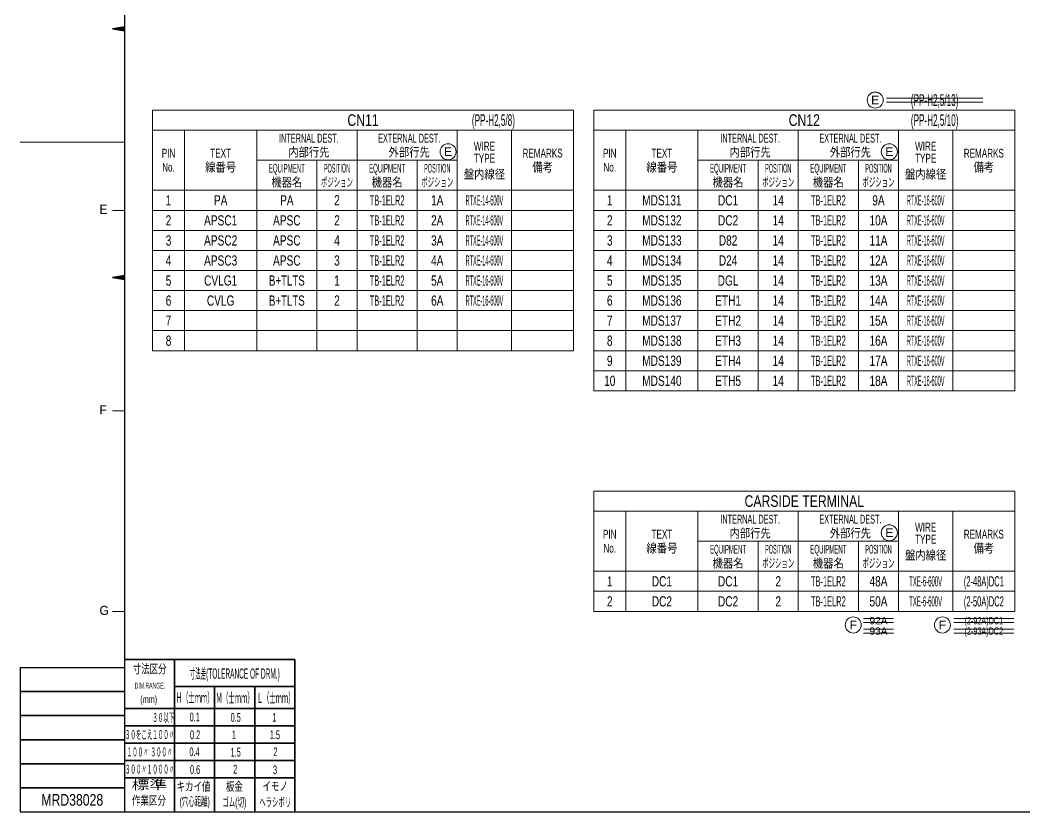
# Model space of a CAD drawing. Header units: millimetres. Extents: x 7 to 587, y 2 to 418.
# Drawn here: x 7 to 257.5, y 10 to 207.4 of the extents above; entities that cross this region are included whole.
import ezdxf
from ezdxf.enums import TextEntityAlignment as Align

# ---------------------------------------------------------------- set-up
doc = ezdxf.new("R2010")
doc.units = ezdxf.units.MM
for name, color, linetype in [('GR1_02', 7, 'Continuous'), ('GR1_04', 7, 'Continuous'), ('GR1_05', 7, 'Continuous'), ('図面枠C7M', 7, 'Continuous')]:
    doc.layers.add(name, color=color, linetype=linetype)
doc.styles.add('HG丸ｺﾞｼｯｸM-PRO', font='')
doc.styles.get('HG丸ｺﾞｼｯｸM-PRO').set_extended_font_data('HG丸ｺﾞｼｯｸM-PRO')

# ---------------------------------------------------------------- blocks, each defined once
blk = doc.blocks.new('BLKF024')
at = {"layer": '図面枠C7M', "color": 3, "linetype": 'Continuous', "lineweight": 35}
for p, q in [((30.067393, 143.236108), (30.09438, 143.263095)), ((30.188706, 143.216), (30.264271, 143.291564)), ((30.310019, 143.195891), (30.434161, 143.320033)), ((30.431331, 143.175782), (30.604052, 143.348503)), ((30.552644, 143.155673), (30.773942, 143.376972)), ((30.673956, 143.135565), (30.943833, 143.405441)), ((30.795269, 143.115456), (31.113723, 143.43391)), ((30.916582, 143.095347), (31.283614, 143.462379)), ((31.037894, 143.075238), (31.453504, 143.490848)), ((31.159207, 143.05513), (31.623395, 143.519317)), ((31.280519, 143.035021), (31.793285, 143.547787)), ((31.401832, 143.014912), (31.963176, 143.576256)), ((31.523145, 142.994803), (32.133066, 143.604725)), ((31.644457, 142.974695), (32.302957, 143.633194)), ((31.76577, 142.954586), (32.472847, 143.661663)), ((31.887082, 142.934477), (32.642738, 143.690132)), ((32.008395, 142.914368), (32.812628, 143.718601)), ((32.129708, 142.894259), (32.982519, 143.747071)), ((32.25102, 142.874151), (33, 143.62313)), ((32.372333, 142.854042), (33, 143.481709)), ((32.493645, 142.833933), (33, 143.340288)), ((32.614958, 142.813824), (33, 143.198866)), ((32.736271, 142.793716), (33, 143.057445)), ((32.857583, 142.773607), (33, 142.916024)), ((32.978896, 142.753498), (33, 142.774602))]:
    blk.add_line(p, q, dxfattribs=at)
blk = doc.blocks.new('BLKF025')
at = {"layer": '図面枠C7M', "color": 3, "linetype": 'Continuous', "lineweight": 35}
for p, q in [((30.795269, 205.115456), (31.113723, 205.43391)), ((30.916582, 205.095347), (31.283614, 205.462379)), ((31.037894, 205.075238), (31.453504, 205.490848)), ((31.159207, 205.05513), (31.623395, 205.519317)), ((31.280519, 205.035021), (31.793285, 205.547787)), ((31.401832, 205.014912), (31.963176, 205.576256)), ((31.523145, 204.994803), (32.133066, 205.604725)), ((31.644457, 204.974695), (32.302957, 205.633194)), ((31.76577, 204.954586), (32.472847, 205.661663)), ((31.887082, 204.934477), (32.642738, 205.690132)), ((32.008395, 204.914368), (32.812628, 205.718601)), ((32.129708, 204.894259), (32.982519, 205.747071)), ((32.25102, 204.874151), (33, 205.62313)), ((32.372333, 204.854042), (33, 205.481709)), ((30.067393, 205.236108), (30.09438, 205.263095)), ((30.188706, 205.216), (30.264271, 205.291564)), ((30.310019, 205.195891), (30.434161, 205.320033)), ((30.431331, 205.175782), (30.604052, 205.348503)), ((30.552644, 205.155673), (30.773942, 205.376972)), ((30.673956, 205.135565), (30.943833, 205.405441)), ((32.493645, 204.833933), (33, 205.340288)), ((32.614958, 204.813824), (33, 205.198866)), ((32.736271, 204.793716), (33, 205.057445)), ((32.857583, 204.773607), (33, 204.916024)), ((32.978896, 204.753498), (33, 204.774602))]:
    blk.add_line(p, q, dxfattribs=at)
blk = doc.blocks.new('BLKF023')
at = {"layer": '図面枠C7M', "color": 2, "linetype": 'Continuous', "lineweight": 25}
for p, q in [((33, 410), (33, 10)), ((7, 46), (7, 10)), ((7, 46), (33, 46)), ((7, 10), (587, 10))]:
    blk.add_line(p, q, dxfattribs=at)
at = {"layer": '図面枠C7M', "color": 3, "linetype": 'Continuous', "lineweight": 35}
for p, q in [((33, 205.75), (30, 205.25)), ((30, 205.25), (33, 204.75)), ((33, 143.75), (30, 143.25)), ((30, 143.25), (33, 142.75)), ((33, 48), (75.5, 48)), ((45.5, 48), (45.5, 10)), ((75.5, 48), (75.5, 10)), ((45.5, 41.3), (75.5, 41.3)), ((55.5, 41.3), (55.5, 10)), ((65.5, 41.3), (65.5, 10)), ((7, 40), (33, 40)), ((33, 35.8), (75.5, 35.8)), ((7, 34), (33, 34)), ((33, 31.48), (75.5, 31.48)), ((7, 28), (33, 28)), ((33, 27.15), (75.5, 27.15)), ((33, 22.82), (75.5, 22.82)), ((7, 22), (33, 22)), ((33, 18.5), (75.5, 18.5)), ((7, 16), (33, 16))]:
    blk.add_line(p, q, dxfattribs=at)
at = {"layer": '図面枠C7M', "color": 4, "linetype": 'Continuous', "lineweight": 13}
for p, q in [((7, 177), (33, 177)), ((30, 160), (33, 160)), ((30, 110), (33, 110)), ((30, 60), (33, 60))]:
    blk.add_line(p, q, dxfattribs=at)
at = {"layer": '図面枠C7M', "color": 3, "linetype": 'Continuous', "lineweight": 35}
for name in ['BLKF025', 'BLKF024']:
    blk.add_blockref(name, (0, 0), dxfattribs=at)
at = {"layer": '図面枠C7M', "color": 4, "linetype": 'Continuous', "lineweight": 13, "style": 'HG丸ｺﾞｼｯｸM-PRO'}
for s, width, p in [('E', 1.001589, (26.79, 158.45)), ('F', 0.998986, (26.79, 108.45)), ('G', 1.003714, (26.79, 58.45))]:
    blk.add_text(s, height=2.25, dxfattribs=dict(at, width=width)).set_placement(p, align=Align.BOTTOM_LEFT)
for s, height, width, p in [('寸法区分', 2.182, 0.692256, (39.31, 43.9)), ('(mm)', 1.818, 0.619256, (39.07, 36.64)), ('標準', 2.182, 1.489301, (39.21, 15)), ('作業区分', 2.182, 0.692256, (39.12, 11.1)), ('(穴心距離)', 2.182, 0.521231, (50.53, 10.86)), ('ゴム(切)', 2.182, 0.521232, (60.43, 10.67)), ('ヘラシボリ', 2.182, 0.521228, (70.61, 10.67))]:
    blk.add_text(s, height=height, dxfattribs=dict(at, width=width)).set_placement(p, align=Align.BOTTOM_CENTER)
for s, height, width, p in [('寸法差(TOLERANCE OF DRM.)', 2.5455, 0.382528, (60.52, 44.5)), ('DIM.RANGE.', 1.455, 0.522543, (39.35, 41.49)), ('Ｈ（士ｍｍ）', 2.545, 0.439786, (50.53, 38.51)), ('Ｍ（士ｍｍ）', 2.545, 0.439786, (60.52, 38.46)), ('Ｌ（士ｍｍ）', 2.545, 0.439786, (70.7, 38.46)), ('３０以下', 2.182, 0.44793, (42.7, 33.52)), ('0.1', 2.182, 0.522424, (50.53, 33.67)), ('0.5', 2.182, 0.522424, (60.76, 33.57)), ('1', 2.18, 0.521199, (70.42, 33.57)), ('３０をこえ１００〃', 2.182, 0.44793, (39.29, 29.27)), ('0.2', 2.182, 0.522424, (50.62, 29.23)), ('1', 2.18, 0.521199, (60.33, 29.23)), ('1.5', 2.182, 0.522424, (70.52, 29.23)), ('１００〃 ３００〃', 2.182, 0.448161, (39.29, 24.93)), ('0.4', 2.182, 0.522424, (50.48, 24.99)), ('1.5', 2.182, 0.522424, (60.76, 24.9)), ('2', 2.18, 0.521199, (70.66, 24.99)), ('３００〃１０００〃', 2.182, 0.44793, (39.29, 20.64)), ('0.6', 2.182, 0.522424, (50.62, 20.56)), ('2', 2.18, 0.521199, (60.62, 20.65)), ('3', 2.18, 0.521199, (70.56, 20.51)), ('キカイ値', 2.182, 0.692256, (50.24, 16.33)), ('板金', 2.182, 0.692256, (60.43, 16.33)), ('イモノ', 2.182, 0.692256, (70.61, 16.42))]:
    blk.add_text(s, height=height, dxfattribs=dict(at, width=width)).set_placement(p, align=Align.MIDDLE_CENTER)
blk = doc.blocks.new('BLKF200')
at = {"layer": 'GR1_02', "color": 4, "linetype": 'Continuous', "lineweight": 13}
for p, q in [((40, 185), (145, 185)), ((40, 185), (40, 125)), ((145, 185), (145, 125)), ((40, 180), (145, 180)), ((48, 180), (48, 125)), ((66, 180), (66, 125)), ((91, 180), (91, 125)), ((116, 180), (116, 125)), ((129.51, 180), (129.51, 125)), ((116, 172.5), (66, 172.5)), ((81, 172.5), (81, 125)), ((106, 172.5), (106, 125)), ((40, 165), (145, 165)), ((40, 160), (145, 160)), ((40, 155), (145, 155)), ((40, 150), (145, 150)), ((40, 145), (145, 145)), ((40, 140), (145, 140)), ((40, 135), (145, 135)), ((40, 130), (145, 130)), ((40, 125), (145, 125))]:
    blk.add_line(p, q, dxfattribs=at)
blk = doc.blocks.new('BLKF191')
at = {"layer": 'GR1_02', "color": 4, "linetype": 'Continuous', "lineweight": 13}
blk.add_blockref('BLKF200', (0, 0), dxfattribs=at)
at = {"layer": 'GR1_02', "color": 3, "linetype": 'Continuous', "lineweight": 35, "style": 'HG丸ｺﾞｼｯｸM-PRO'}
for s, height, width, p in [('CN11', 2.909, 0.783174, (92.5, 182.5)), ('INTERNAL DEST.', 2.1818, 0.522164, (79, 178)), ('EXTERNAL DEST.', 2.1818, 0.522353, (104, 178)), ('内部行先', 2.182, 0.863284, (79, 174.5)), ('外部行先', 2.182, 0.863284, (104, 174.5)), ('WIRE', 2.182, 0.692288, (122.76, 176)), ('REMARKS', 2.182, 0.692634, (137.26, 174.25)), ('PIN', 2.182, 0.692358, (44, 174.25)), ('TEXT', 2.182, 0.694137, (57, 174.25)), ('TYPE', 2.182, 0.69254, (122.76, 173)), ('No.', 2.182, 0.69162, (44, 170.75)), ('線番号', 2.182, 0.863284, (57, 170.75)), ('EQUIPMENT', 2.182, 0.415451, (73.5, 170.5)), ('POSITION', 2.182, 0.375403, (86, 170.5)), ('EQUIPMENT', 2.182, 0.415451, (98.5, 170.5)), ('POSITION', 2.182, 0.375403, (111, 170.5)), ('盤内線径', 2.182, 0.863284, (122.76, 169)), ('備考', 2.182, 0.863284, (137.26, 170.75)), ('機器名', 2.182, 0.863284, (73.5, 167)), ('ポジション', 2.182, 0.521228, (86, 167)), ('機器名', 2.182, 0.863284, (98.5, 167)), ('ポジション', 2.182, 0.521228, (111, 167)), ('1', 2.55, 0.740651, (44, 162.5)), ('2', 2.55, 0.740651, (44, 157.5)), ('3', 2.55, 0.740651, (44, 152.5)), ('4', 2.55, 0.740651, (44, 147.5)), ('5', 2.55, 0.740651, (44, 142.5)), ('6', 2.55, 0.740651, (44, 137.5)), ('7', 2.55, 0.740651, (44, 132.5)), ('8', 2.55, 0.740651, (44, 127.5))]:
    blk.add_text(s, height=height, dxfattribs=dict(at, width=width)).set_placement(p, align=Align.MIDDLE_CENTER)
blk = doc.blocks.new('BLKF201')
at = {"layer": 'GR1_05', "color": 4, "linetype": 'Continuous', "lineweight": 13}
blk.add_circle((113.7, 174.61), 2, dxfattribs=at)
at = {"layer": 'GR1_05', "color": 4, "linetype": 'Continuous', "lineweight": 13, "style": 'HG丸ｺﾞｼｯｸM-PRO', "width": 1.04259}
blk.add_text('E', height=2.18, dxfattribs=at).set_placement((113.7, 174.61), align=Align.MIDDLE_CENTER)
blk = doc.blocks.new('BLKF213')
at = {"layer": 'GR1_02', "color": 4, "linetype": 'Continuous', "lineweight": 13}
for p, q in [((150, 185), (255, 185)), ((150, 185), (150, 115)), ((255, 185), (255, 115)), ((150, 180), (255, 180)), ((158, 180), (158, 115)), ((176, 180), (176, 115)), ((201, 180), (201, 115)), ((226, 180), (226, 115)), ((239.51, 180), (239.51, 115)), ((226, 172.5), (176, 172.5)), ((191, 172.5), (191, 115)), ((216, 172.5), (216, 115)), ((150, 165), (255, 165)), ((150, 160), (255, 160)), ((150, 155), (255, 155)), ((150, 150), (255, 150)), ((150, 145), (255, 145)), ((150, 140), (255, 140)), ((150, 135), (255, 135)), ((150, 130), (255, 130)), ((150, 125), (255, 125)), ((150, 120), (255, 120)), ((150, 115), (255, 115))]:
    blk.add_line(p, q, dxfattribs=at)
blk = doc.blocks.new('BLKF202')
at = {"layer": 'GR1_02', "color": 4, "linetype": 'Continuous', "lineweight": 13}
blk.add_blockref('BLKF213', (0, 0), dxfattribs=at)
at = {"layer": 'GR1_02', "color": 3, "linetype": 'Continuous', "lineweight": 35, "style": 'HG丸ｺﾞｼｯｸM-PRO'}
for s, height, width, p in [('CN12', 2.909, 0.783174, (202.5, 182.5)), ('INTERNAL DEST.', 2.1818, 0.522164, (189, 178)), ('EXTERNAL DEST.', 2.1818, 0.522353, (214, 178)), ('内部行先', 2.182, 0.863284, (189, 174.5)), ('外部行先', 2.182, 0.863284, (214, 174.5)), ('WIRE', 2.182, 0.692288, (232.76, 176)), ('REMARKS', 2.182, 0.692634, (247.26, 174.25)), ('PIN', 2.182, 0.692358, (154, 174.25)), ('TEXT', 2.182, 0.694137, (167, 174.25)), ('TYPE', 2.182, 0.69254, (232.76, 173)), ('No.', 2.182, 0.69162, (154, 170.75)), ('線番号', 2.182, 0.863284, (167, 170.75)), ('EQUIPMENT', 2.182, 0.415451, (183.5, 170.5)), ('POSITION', 2.182, 0.375403, (196, 170.5)), ('EQUIPMENT', 2.182, 0.415451, (208.5, 170.5)), ('POSITION', 2.182, 0.375403, (221, 170.5)), ('盤内線径', 2.182, 0.863284, (232.76, 169)), ('備考', 2.182, 0.863284, (247.26, 170.75)), ('機器名', 2.182, 0.863284, (183.5, 167)), ('ポジション', 2.182, 0.521228, (196, 167)), ('機器名', 2.182, 0.863284, (208.5, 167)), ('ポジション', 2.182, 0.521228, (221, 167)), ('1', 2.55, 0.740651, (154, 162.5)), ('2', 2.55, 0.740651, (154, 157.5)), ('3', 2.55, 0.740651, (154, 152.5)), ('4', 2.55, 0.740651, (154, 147.5)), ('5', 2.55, 0.740651, (154, 142.5)), ('6', 2.55, 0.740651, (154, 137.5)), ('7', 2.55, 0.740651, (154, 132.5)), ('8', 2.55, 0.740651, (154, 127.5)), ('9', 2.55, 0.740651, (154, 122.5)), ('10', 2.545, 0.740651, (154, 117.5))]:
    blk.add_text(s, height=height, dxfattribs=dict(at, width=width)).set_placement(p, align=Align.MIDDLE_CENTER)
blk = doc.blocks.new('BLKF214')
at = {"layer": 'GR1_05', "color": 4, "linetype": 'Continuous', "lineweight": 13}
blk.add_circle((223.7, 174.61), 2, dxfattribs=at)
at = {"layer": 'GR1_05', "color": 4, "linetype": 'Continuous', "lineweight": 13, "style": 'HG丸ｺﾞｼｯｸM-PRO', "width": 1.04259}
blk.add_text('E', height=2.18, dxfattribs=at).set_placement((223.7, 174.61), align=Align.MIDDLE_CENTER)
blk = doc.blocks.new('BLKF215')
at = {"layer": 'GR1_05', "color": 4, "linetype": 'Continuous', "lineweight": 13}
blk.add_circle((220.18, 187.5), 2, dxfattribs=at)
at = {"layer": 'GR1_05', "color": 4, "linetype": 'Continuous', "lineweight": 13, "style": 'HG丸ｺﾞｼｯｸM-PRO', "width": 1.04259}
blk.add_text('E', height=2.18, dxfattribs=at).set_placement((220.18, 187.5), align=Align.MIDDLE_CENTER)
blk = doc.blocks.new('BLKF288')
at = {"layer": 'GR1_02', "color": 4, "linetype": 'Continuous', "lineweight": 13}
for p, q in [((150, 90), (255, 90)), ((150, 90), (150, 60)), ((255, 90), (255, 60)), ((150, 85), (255, 85)), ((158, 85), (158, 60)), ((176, 85), (176, 60)), ((201, 85), (201, 60)), ((226, 85), (226, 60)), ((239.51, 85), (239.51, 60)), ((226, 77.5), (176, 77.5)), ((191, 77.5), (191, 60)), ((216, 77.5), (216, 60)), ((150, 70), (255, 70)), ((150, 65), (255, 65)), ((150, 60), (255, 60))]:
    blk.add_line(p, q, dxfattribs=at)
blk = doc.blocks.new('BLKF285')
at = {"layer": 'GR1_02', "color": 4, "linetype": 'Continuous', "lineweight": 13}
blk.add_blockref('BLKF288', (0, 0), dxfattribs=at)
at = {"layer": 'GR1_02', "color": 3, "linetype": 'Continuous', "lineweight": 35, "style": 'HG丸ｺﾞｼｯｸM-PRO'}
for s, height, width, p in [('CARSIDE TERMINAL', 2.9091, 0.782814, (202.5, 87.5)), ('INTERNAL DEST.', 2.1818, 0.522164, (189, 83)), ('EXTERNAL DEST.', 2.1818, 0.522353, (214, 83)), ('PIN', 2.182, 0.692358, (154, 79.25)), ('TEXT', 2.182, 0.694137, (167, 79.25)), ('内部行先', 2.182, 0.863284, (189, 79.5)), ('外部行先', 2.182, 0.863284, (214, 79.5)), ('WIRE', 2.182, 0.692288, (232.76, 81)), ('REMARKS', 2.182, 0.692634, (247.26, 79.25)), ('TYPE', 2.182, 0.69254, (232.76, 78)), ('No.', 2.182, 0.69162, (154, 75.75)), ('線番号', 2.182, 0.863284, (167, 75.75)), ('EQUIPMENT', 2.182, 0.415451, (183.5, 75.5)), ('POSITION', 2.182, 0.375403, (196, 75.5)), ('EQUIPMENT', 2.182, 0.415451, (208.5, 75.5)), ('POSITION', 2.182, 0.375403, (221, 75.5)), ('盤内線径', 2.182, 0.863284, (232.76, 74)), ('備考', 2.182, 0.863284, (247.26, 75.75)), ('機器名', 2.182, 0.863284, (183.5, 72)), ('ポジション', 2.182, 0.521228, (196, 72)), ('機器名', 2.182, 0.863284, (208.5, 72)), ('ポジション', 2.182, 0.521228, (221, 72)), ('1', 2.55, 0.740651, (154, 67.5)), ('2', 2.55, 0.740651, (154, 62.5))]:
    blk.add_text(s, height=height, dxfattribs=dict(at, width=width)).set_placement(p, align=Align.MIDDLE_CENTER)
blk = doc.blocks.new('BLKF289')
at = {"layer": 'GR1_05', "color": 4, "linetype": 'Continuous', "lineweight": 13}
blk.add_circle((223.7, 79.61), 2, dxfattribs=at)
at = {"layer": 'GR1_05', "color": 4, "linetype": 'Continuous', "lineweight": 13, "style": 'HG丸ｺﾞｼｯｸM-PRO', "width": 1.04259}
blk.add_text('E', height=2.18, dxfattribs=at).set_placement((223.7, 79.61), align=Align.MIDDLE_CENTER)
blk = doc.blocks.new('BLKF292')
at = {"layer": 'GR1_05', "color": 4, "linetype": 'Continuous', "lineweight": 13}
blk.add_circle((214.7, 56.61), 2, dxfattribs=at)
at = {"layer": 'GR1_05', "color": 4, "linetype": 'Continuous', "lineweight": 13, "style": 'HG丸ｺﾞｼｯｸM-PRO', "width": 1.042153}
blk.add_text('F', height=2.18, dxfattribs=at).set_placement((214.7, 56.61), align=Align.MIDDLE_CENTER)
blk = doc.blocks.new('BLKF293')
at = {"layer": 'GR1_05', "color": 4, "linetype": 'Continuous', "lineweight": 13}
blk.add_circle((236.93, 56.61), 2, dxfattribs=at)
at = {"layer": 'GR1_05', "color": 4, "linetype": 'Continuous', "lineweight": 13, "style": 'HG丸ｺﾞｼｯｸM-PRO', "width": 1.042153}
blk.add_text('F', height=2.18, dxfattribs=at).set_placement((236.93, 56.61), align=Align.MIDDLE_CENTER)

msp = doc.modelspace()

# ---------------------------------------------------------------- linework, layer by layer
at = {"layer": 'GR1_05', "color": 4, "linetype": 'Continuous', "lineweight": 13}
for p, q in [((223, 188), (247, 188)), ((223, 187), (247, 187))]:
    msp.add_line(p, q, dxfattribs=at)
at = {"layer": 'GR1_05', "color": 2, "linetype": 'Continuous', "lineweight": 13}
for p, q in [((217.25, 58.19), (224.75, 58.19)), ((239.76, 58.19), (254.76, 58.19)), ((217.25, 57.19), (224.75, 57.19)), ((217.25, 55.6), (224.75, 55.6)), ((239.76, 57.19), (254.76, 57.19)), ((239.76, 55.6), (254.76, 55.6)), ((217.25, 54.6), (224.75, 54.6)), ((239.76, 54.6), (254.76, 54.6))]:
    msp.add_line(p, q, dxfattribs=at)

# ---------------------------------------------------------------- block references
at = {"layer": 'GR1_02', "color": 3, "linetype": 'Continuous', "lineweight": 35}
for name in ['BLKF191', 'BLKF202', 'BLKF285']:
    msp.add_blockref(name, (0, 0), dxfattribs=at)
at = {"layer": 'GR1_05', "color": 4, "linetype": 'Continuous', "lineweight": 13}
for name in ['BLKF215', 'BLKF201', 'BLKF214', 'BLKF289', 'BLKF292', 'BLKF293']:
    msp.add_blockref(name, (0, 0), dxfattribs=at)
at = {"layer": '図面枠C7M', "color": 4, "linetype": 'Continuous', "lineweight": 13}
msp.add_blockref('BLKF023', (0, 0), dxfattribs=at)

# ---------------------------------------------------------------- texts
at = {"layer": 'GR1_02', "color": 3, "linetype": 'Continuous', "lineweight": 35, "style": 'HG丸ｺﾞｼｯｸM-PRO'}
for s, width, p in [('(PP-H2,5/8)', 0.522048, (125, 182.5)), ('(PP-H2,5/10)', 0.521959, (235, 182.5))]:
    msp.add_text(s, height=2.9091, dxfattribs=dict(at, width=width)).set_placement(p, align=Align.MIDDLE_CENTER)
at = {"layer": 'GR1_04', "color": 3, "linetype": 'Continuous', "lineweight": 35, "style": 'HG丸ｺﾞｼｯｸM-PRO'}
for s, height, width, p in [('PA', 2.545, 0.742868, (57, 162.5)), ('PA', 2.545, 0.742868, (73.5, 162.5)), ('2', 2.55, 0.740651, (86, 162.5)), ('TB-1ELR2', 2.545, 0.52822, (98.5, 162.5)), ('1A', 2.545, 0.741922, (111, 162.5)), ('RTXE-14-600V', 2.5455, 0.325213, (122.76, 162.5)), ('MDS131', 2.545, 0.740901, (167, 162.5)), ('DC1', 2.545, 0.740056, (183.5, 162.5)), ('14', 2.545, 0.740651, (196, 162.5)), ('TB-1ELR2', 2.545, 0.52822, (208.5, 162.5)), ('9A', 2.545, 0.741922, (221, 162.5)), ('RTXE-16-600V', 2.5455, 0.325213, (232.76, 162.5)), ('APSC1', 2.545, 0.74181, (57, 157.5)), ('APSC', 2.545, 0.742094, (73.5, 157.5)), ('2', 2.55, 0.740651, (86, 157.5)), ('TB-1ELR2', 2.545, 0.52822, (98.5, 157.5)), ('2A', 2.545, 0.741922, (111, 157.5)), ('RTXE-14-600V', 2.5455, 0.325213, (122.76, 157.5)), ('MDS132', 2.545, 0.740901, (167, 157.5)), ('DC2', 2.545, 0.740056, (183.5, 157.5)), ('14', 2.545, 0.740651, (196, 157.5)), ('TB-1ELR2', 2.545, 0.52822, (208.5, 157.5)), ('10A', 2.545, 0.741512, (221, 157.5)), ('RTXE-16-600V', 2.5455, 0.325213, (232.76, 157.5)), ('APSC2', 2.545, 0.74181, (57, 152.5)), ('APSC', 2.545, 0.742094, (73.5, 152.5)), ('4', 2.55, 0.740651, (86, 152.5)), ('TB-1ELR2', 2.545, 0.52822, (98.5, 152.5)), ('3A', 2.545, 0.741922, (111, 152.5)), ('RTXE-14-600V', 2.5455, 0.325213, (122.76, 152.5)), ('MDS133', 2.545, 0.740901, (167, 152.5)), ('D82', 2.545, 0.740104, (183.5, 152.5)), ('14', 2.545, 0.740651, (196, 152.5)), ('TB-1ELR2', 2.545, 0.52822, (208.5, 152.5)), ('11A', 2.545, 0.741512, (221, 152.5)), ('RTXE-16-600V', 2.5455, 0.325213, (232.76, 152.5)), ('APSC3', 2.545, 0.74181, (57, 147.5)), ('APSC', 2.545, 0.742094, (73.5, 147.5)), ('3', 2.55, 0.740651, (86, 147.5)), ('TB-1ELR2', 2.545, 0.52822, (98.5, 147.5)), ('4A', 2.545, 0.741922, (111, 147.5)), ('RTXE-14-600V', 2.5455, 0.325213, (122.76, 147.5)), ('MDS134', 2.545, 0.740901, (167, 147.5)), ('D24', 2.545, 0.740104, (183.5, 147.5)), ('14', 2.545, 0.740651, (196, 147.5)), ('TB-1ELR2', 2.545, 0.52822, (208.5, 147.5)), ('12A', 2.545, 0.741512, (221, 147.5)), ('RTXE-16-600V', 2.5455, 0.325213, (232.76, 147.5)), ('CVLG1', 2.545, 0.740547, (57, 142.5)), ('B+TLTS', 2.545, 0.708748, (73.5, 142.5)), ('1', 2.55, 0.740651, (86, 142.5)), ('TB-1ELR2', 2.545, 0.52822, (98.5, 142.5)), ('5A', 2.545, 0.741922, (111, 142.5)), ('RTXE-16-600V', 2.5455, 0.325213, (122.76, 142.5)), ('MDS135', 2.545, 0.740901, (167, 142.5)), ('DGL', 2.545, 0.74035, (183.5, 142.5)), ('14', 2.545, 0.740651, (196, 142.5)), ('TB-1ELR2', 2.545, 0.52822, (208.5, 142.5)), ('13A', 2.545, 0.741512, (221, 142.5)), ('RTXE-16-600V', 2.5455, 0.325213, (232.76, 142.5)), ('CVLG', 2.545, 0.740522, (57, 137.5)), ('B+TLTS', 2.545, 0.708748, (73.5, 137.5)), ('2', 2.55, 0.740651, (86, 137.5)), ('TB-1ELR2', 2.545, 0.52822, (98.5, 137.5)), ('6A', 2.545, 0.741922, (111, 137.5)), ('RTXE-16-600V', 2.5455, 0.325213, (122.76, 137.5)), ('MDS136', 2.545, 0.740901, (167, 137.5)), ('ETH1', 2.545, 0.741501, (183.5, 137.5)), ('14', 2.545, 0.740651, (196, 137.5)), ('TB-1ELR2', 2.545, 0.52822, (208.5, 137.5)), ('14A', 2.545, 0.741512, (221, 137.5)), ('RTXE-16-600V', 2.5455, 0.325213, (232.76, 137.5)), ('MDS137', 2.545, 0.740901, (167, 132.5)), ('ETH2', 2.545, 0.741501, (183.5, 132.5)), ('14', 2.545, 0.740651, (196, 132.5)), ('TB-1ELR2', 2.545, 0.52822, (208.5, 132.5)), ('15A', 2.545, 0.741512, (221, 132.5)), ('RTXE-16-600V', 2.5455, 0.325213, (232.76, 132.5)), ('MDS138', 2.545, 0.740901, (167, 127.5)), ('ETH3', 2.545, 0.741501, (183.5, 127.5)), ('14', 2.545, 0.740651, (196, 127.5)), ('TB-1ELR2', 2.545, 0.52822, (208.5, 127.5)), ('16A', 2.545, 0.741512, (221, 127.5)), ('RTXE-16-600V', 2.5455, 0.325213, (232.76, 127.5)), ('MDS139', 2.545, 0.740901, (167, 122.5)), ('ETH4', 2.545, 0.741501, (183.5, 122.5)), ('14', 2.545, 0.740651, (196, 122.5)), ('TB-1ELR2', 2.545, 0.52822, (208.5, 122.5)), ('17A', 2.545, 0.741512, (221, 122.5)), ('RTXE-16-600V', 2.5455, 0.325213, (232.76, 122.5)), ('MDS140', 2.545, 0.740901, (167, 117.5)), ('ETH5', 2.545, 0.741501, (183.5, 117.5)), ('14', 2.545, 0.740651, (196, 117.5)), ('TB-1ELR2', 2.545, 0.52822, (208.5, 117.5)), ('18A', 2.545, 0.741512, (221, 117.5)), ('RTXE-16-600V', 2.5455, 0.325213, (232.76, 117.5)), ('DC1', 2.545, 0.740056, (167, 67.5)), ('DC1', 2.545, 0.740056, (183.5, 67.5)), ('2', 2.55, 0.740651, (196, 67.5)), ('TB-1ELR2', 2.545, 0.52822, (208.5, 67.5)), ('48A', 2.545, 0.741512, (221, 67.5)), ('TXE-6-600V', 2.545, 0.350378, (232.76, 67.5)), ('(2-48A)DC1', 2.545, 0.439352, (247.26, 67.5)), ('DC2', 2.545, 0.740056, (167, 62.5)), ('DC2', 2.545, 0.740056, (183.5, 62.5)), ('2', 2.55, 0.740651, (196, 62.5)), ('TB-1ELR2', 2.545, 0.52822, (208.5, 62.5)), ('50A', 2.545, 0.741512, (221, 62.5)), ('TXE-6-600V', 2.545, 0.350378, (232.76, 62.5)), ('(2-50A)DC2', 2.545, 0.439352, (247.26, 62.5))]:
    msp.add_text(s, height=height, dxfattribs=dict(at, width=width)).set_placement(p, align=Align.MIDDLE_CENTER)
at = {"layer": 'GR1_05', "color": 3, "linetype": 'Continuous', "lineweight": 35, "style": 'HG丸ｺﾞｼｯｸM-PRO', "width": 0.521959}
msp.add_text('(PP-H2,5/13)', height=2.9091, dxfattribs=at).set_placement((235, 187.5), align=Align.MIDDLE_CENTER)
at = {"layer": 'GR1_05', "color": 3, "linetype": 'Continuous', "lineweight": 13, "style": 'HG丸ｺﾞｼｯｸM-PRO'}
for s, width, p in [('92A', 1.042364, (221, 57.69)), ('(2-92A)DC1', 0.619789, (247.26, 57.69)), ('93A', 1.042364, (221, 55.1)), ('(2-93A)DC2', 0.619789, (247.26, 55.1))]:
    msp.add_text(s, height=1.818, dxfattribs=dict(at, width=width)).set_placement(p, align=Align.MIDDLE_CENTER)
at = {"layer": '図面枠C7M', "color": 3, "linetype": 'Continuous', "lineweight": 35, "style": 'HG丸ｺﾞｼｯｸM-PRO', "width": 0.783793}
msp.add_text('MRD38028', height=2.909, dxfattribs=at).set_placement((20, 13), align=Align.MIDDLE_CENTER)

doc.saveas('drawing.dxf')
